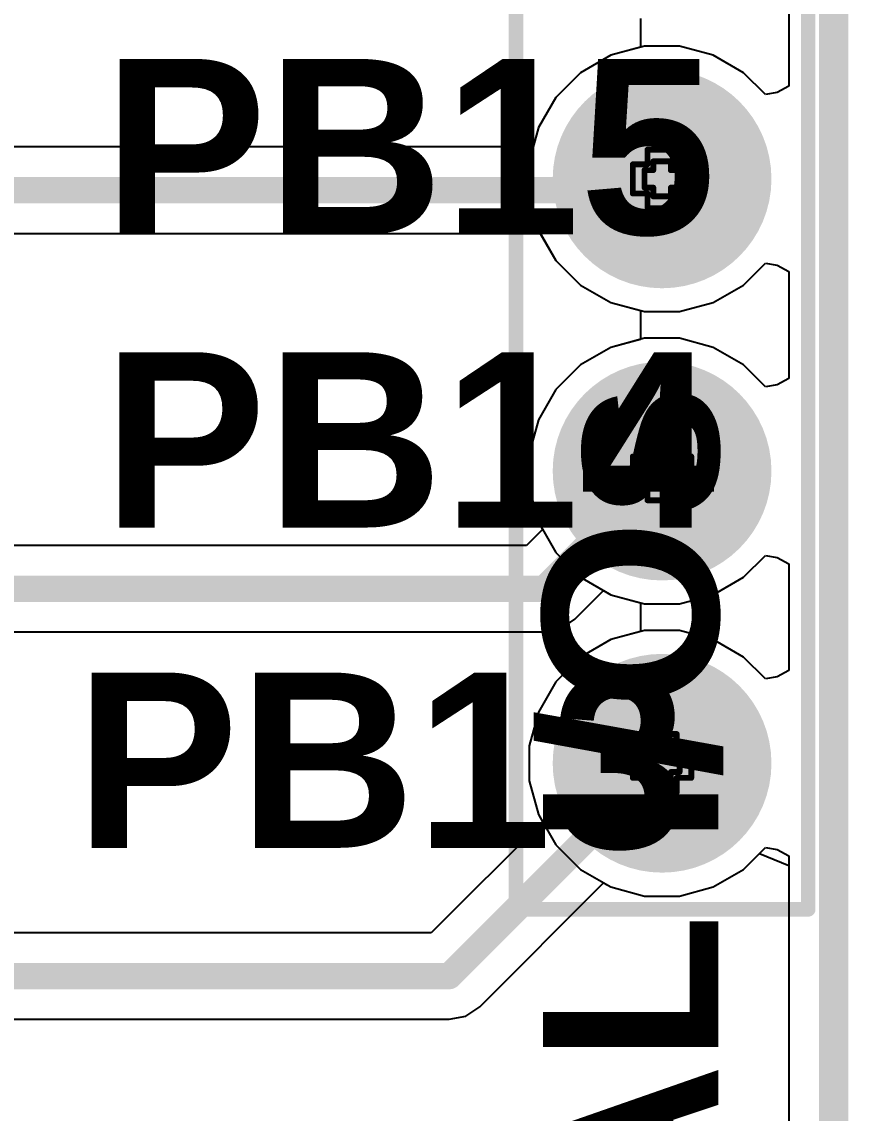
# Model space of a CAD drawing. Header units: inches. Extents: x 0 to 5401, y 0 to 5414.
# Drawn here: x 142.94 to 150.13, y 46.45 to 55.94 of the extents above; entities that cross this region are included whole.
import ezdxf

# ---------------------------------------------------------------- set-up
doc = ezdxf.new("R2010")
doc.units = ezdxf.units.IN
for name, color, linetype in [('Board Outline', 216, 'Continuous'), ('Bottom Layer', 5, 'Continuous'), ('Bottom Solder', 6, 'Continuous'), ('Drill Drawing', 1, 'Continuous'), ('Layer 1', 16, 'Continuous'), ('Layer 2', 76, 'Continuous'), ('Multi-Layer', 9, 'Continuous'), ('Pad Holes', 156, 'Continuous'), ('Top Layer', 1, 'Continuous'), ('Top Overlay', 2, 'Continuous'), ('Top Solder', 216, 'Continuous')]:
    doc.layers.add(name, color=color, linetype=linetype)
doc.styles.add('Arial_Bold', font='', dxfattribs={"height": 0.2})
doc.styles.get('Arial_Bold').set_extended_font_data('Arial', bold=True)

# ---------------------------------------------------------------- blocks, each defined once
blk = doc.blocks.new('HDR_1_8_TH______196')
at = {"layer": 'Bottom Layer'}
h = blk.add_hatch(color=5, dxfattribs=at)
edge = h.paths.add_edge_path()
edge.add_arc((3.81, 0), 0.9, 0, 360)
h = blk.add_hatch(color=5, dxfattribs=at)
edge = h.paths.add_edge_path()
edge.add_arc((6.35, 0), 0.9, 0, 360)
h = blk.add_hatch(color=5, dxfattribs=at)
edge = h.paths.add_edge_path()
edge.add_arc((8.89, 0), 0.9, 0, 360)
at = {"layer": 'Bottom Solder'}
h = blk.add_hatch(color=6, dxfattribs=at)
edge = h.paths.add_edge_path()
edge.add_arc((3.81, 0), 0.9508, 0, 360)
h = blk.add_hatch(color=6, dxfattribs=at)
edge = h.paths.add_edge_path()
edge.add_arc((6.35, 0), 0.9508, 0, 360)
h = blk.add_hatch(color=6, dxfattribs=at)
edge = h.paths.add_edge_path()
edge.add_arc((8.89, 0), 0.9508, 0, 360)
at = {"layer": 'Layer 1'}
h = blk.add_hatch(color=16, dxfattribs=at)
edge = h.paths.add_edge_path()
edge.add_arc((3.81, 0), 0.9, 0, 360)
h = blk.add_hatch(color=16, dxfattribs=at)
edge = h.paths.add_edge_path()
edge.add_arc((6.35, 0), 0.9, 0, 360)
h = blk.add_hatch(color=16, dxfattribs=at)
edge = h.paths.add_edge_path()
edge.add_arc((8.89, 0), 0.9, 0, 360)
at = {"layer": 'Layer 2'}
h = blk.add_hatch(color=76, dxfattribs=at)
edge = h.paths.add_edge_path()
edge.add_arc((3.81, 0), 0.9, 0, 360)
h = blk.add_hatch(color=76, dxfattribs=at)
edge = h.paths.add_edge_path()
edge.add_arc((6.35, 0), 0.9, 0, 360)
h = blk.add_hatch(color=76, dxfattribs=at)
edge = h.paths.add_edge_path()
edge.add_arc((8.89, 0), 0.9, 0, 360)
at = {"layer": 'Multi-Layer'}
h = blk.add_hatch(color=9, dxfattribs=at)
edge = h.paths.add_edge_path()
edge.add_arc((3.81, 0), 0.9, 0, 360)
h = blk.add_hatch(color=9, dxfattribs=at)
edge = h.paths.add_edge_path()
edge.add_arc((6.35, 0), 0.9, 0, 360)
h = blk.add_hatch(color=9, dxfattribs=at)
edge = h.paths.add_edge_path()
edge.add_arc((8.89, 0), 0.9, 0, 360)
at = {"layer": 'Pad Holes'}
h = blk.add_hatch(color=7, dxfattribs=at)
edge = h.paths.add_edge_path()
edge.add_arc((3.81, 0), 0.5, 0, 360)
h = blk.add_hatch(color=7, dxfattribs=at)
edge = h.paths.add_edge_path()
edge.add_arc((6.35, 0), 0.5, 0, 360)
h = blk.add_hatch(color=7, dxfattribs=at)
edge = h.paths.add_edge_path()
edge.add_arc((8.89, 0), 0.5, 0, 360)
at = {"layer": 'Top Layer'}
h = blk.add_hatch(color=1, dxfattribs=at)
edge = h.paths.add_edge_path()
edge.add_arc((3.81, 0), 0.9, 0, 360)
h = blk.add_hatch(color=1, dxfattribs=at)
edge = h.paths.add_edge_path()
edge.add_arc((6.35, 0), 0.9, 0, 360)
h = blk.add_hatch(color=1, dxfattribs=at)
edge = h.paths.add_edge_path()
edge.add_arc((8.89, 0), 0.9, 0, 360)
at = {"layer": 'Top Solder'}
h = blk.add_hatch(color=216, dxfattribs=at)
edge = h.paths.add_edge_path()
edge.add_arc((3.81, 0), 0.9508, 0, 360)
h = blk.add_hatch(color=216, dxfattribs=at)
edge = h.paths.add_edge_path()
edge.add_arc((6.35, 0), 0.9508, 0, 360)
h = blk.add_hatch(color=216, dxfattribs=at)
edge = h.paths.add_edge_path()
edge.add_arc((8.89, 0), 0.9508, 0, 360)
at = {"layer": 'Top Overlay'}
for points in [[(10.16, 1.27, 0.127, 0.127, 0), (-10.16, 1.27, 0.127, 0.127, 0)], [(10.16, -1.27, 0.127, 0.127, 0), (10.16, 1.27, 0.127, 0.127, 0)], [(10.16, -1.27, 0.127, 0.127, 0), (-10.16, -1.27, 0.127, 0.127, 0)]]:
    blk.add_lwpolyline(points, format="xyseb", dxfattribs=at)
for points in [[(10.1282, 1.27, 0.0635, 0.0635, 1), (10.1917, 1.27, 0.0635, 0.0635, 1)], [(10.1282, 1.27, 0.0635, 0.0635, 1), (10.1917, 1.27, 0.0635, 0.0635, 1)], [(10.1282, -1.27, 0.0635, 0.0635, 1), (10.1917, -1.27, 0.0635, 0.0635, 1)], [(10.1282, -1.27, 0.0635, 0.0635, 1), (10.1917, -1.27, 0.0635, 0.0635, 1)]]:
    blk.add_lwpolyline(points, format="xyseb", close=True, dxfattribs=at)

msp = doc.modelspace()

# ---------------------------------------------------------------- linework, layer by layer
at = {"layer": 'Board Outline'}
msp.add_lwpolyline([(150, 0, 0.254, 0.254, 0), (150, 117, 0.254, 0.254, 0)], format="xyseb", dxfattribs=at)
at = {"layer": 'Bottom Layer'}
for p, q in [((149.6116, 56.3065), (149.6116, 55.3776)), ((148.3576, 55.726), (148.0641, 55.6474)), ((148.6614, 55.726), (148.3576, 55.726)), ((148.9549, 55.6474), (148.6614, 55.726)), ((148.0641, 55.6474), (147.8009, 55.4954)), ((149.2181, 55.4954), (148.9549, 55.6474)), ((147.8009, 55.4954), (147.5861, 55.2806)), ((149.4084, 55.3051), (149.2181, 55.4954)), ((149.5102, 55.3225), (149.4084, 55.3051)), ((149.6116, 55.3776), (149.5102, 55.3225)), ((147.5861, 55.2806), (147.4341, 55.0174)), ((147.4341, 55.0174), (147.3555, 54.7239)), ((147.3555, 54.7239), (147.3555, 54.4201)), ((147.3555, 54.4201), (147.4341, 54.1266)), ((147.4341, 54.1266), (147.5861, 53.8634)), ((147.5861, 53.8634), (147.8009, 53.6486)), ((149.2181, 53.6486), (149.4084, 53.8389)), ((149.4084, 53.8389), (149.5102, 53.8215)), ((149.5102, 53.8215), (149.6116, 53.7665)), ((149.6116, 53.7665), (149.6116, 52.8376)), ((147.8009, 53.6486), (148.0641, 53.4967)), ((148.9549, 53.4967), (149.2181, 53.6486)), ((148.0641, 53.4967), (148.3576, 53.418)), ((148.3576, 53.418), (148.6614, 53.418)), ((148.6614, 53.418), (148.9549, 53.4967)), ((148.3576, 53.186), (148.0641, 53.1074)), ((148.6614, 53.186), (148.3576, 53.186)), ((148.9549, 53.1074), (148.6614, 53.186)), ((148.0641, 53.1074), (147.8009, 52.9554)), ((149.2181, 52.9554), (148.9549, 53.1074)), ((147.8009, 52.9554), (147.5861, 52.7406)), ((149.4084, 52.7651), (149.2181, 52.9554)), ((149.5102, 52.7825), (149.4084, 52.7651)), ((149.6116, 52.8376), (149.5102, 52.7825)), ((147.5861, 52.7406), (147.4341, 52.4774)), ((147.4341, 52.4774), (147.3555, 52.1839)), ((147.3555, 52.1839), (147.3555, 51.8801)), ((147.3555, 51.8801), (147.4341, 51.5866)), ((147.4341, 51.5866), (147.5861, 51.3234)), ((147.5861, 51.3234), (147.8009, 51.1086)), ((149.2181, 51.1086), (149.4084, 51.2989)), ((149.4084, 51.2989), (149.5102, 51.2815)), ((149.5102, 51.2815), (149.6116, 51.2265)), ((149.6116, 51.2265), (149.6116, 50.2976)), ((147.8009, 51.1086), (148.0641, 50.9567)), ((148.9549, 50.9567), (149.2181, 51.1086)), ((148.0641, 50.9567), (148.3576, 50.878)), ((148.6614, 50.878), (148.9549, 50.9567)), ((148.3576, 50.878), (148.6614, 50.878)), ((148.0641, 50.5674), (147.8009, 50.4154)), ((148.3576, 50.646), (148.0641, 50.5674)), ((148.6614, 50.646), (148.3576, 50.646)), ((148.9549, 50.5674), (148.6614, 50.646)), ((149.2181, 50.4154), (148.9549, 50.5674)), ((147.8009, 50.4154), (147.5861, 50.2006)), ((149.4084, 50.2251), (149.2181, 50.4154)), ((149.6116, 50.2976), (149.5102, 50.2425)), ((147.5861, 50.2006), (147.4341, 49.9374)), ((149.5102, 50.2425), (149.4084, 50.2251)), ((147.4341, 49.9374), (147.3555, 49.6439)), ((147.3555, 49.6439), (147.3555, 49.3401)), ((147.3555, 49.3401), (147.4341, 49.0466)), ((147.4341, 49.0466), (147.5861, 48.7834)), ((147.5861, 48.7834), (147.8009, 48.5686)), ((149.2181, 48.5686), (149.4084, 48.7589)), ((149.4084, 48.7589), (149.5102, 48.7415)), ((149.5102, 48.7415), (149.6116, 48.6865)), ((149.6116, 48.6865), (149.6116, 4.5233)), ((147.8009, 48.5686), (148.0641, 48.4167)), ((148.9549, 48.4167), (149.2181, 48.5686)), ((148.0641, 48.4167), (148.3576, 48.338)), ((148.6614, 48.338), (148.9549, 48.4167)), ((148.3576, 48.338), (148.6614, 48.338))]:
    msp.add_line(p, q, dxfattribs=at)
at = {"layer": 'Drill Drawing'}
for points in [[(148.3825, 54.699, 0.0508, 0.0508, 0), (148.3825, 54.826, 0.0508, 0.0508, 0)], [(148.3825, 54.826, 0.0508, 0.0508, 0), (148.6365, 54.826, 0.0508, 0.0508, 0)], [(148.6365, 54.699, 0.0508, 0.0508, 0), (148.6365, 54.826, 0.0508, 0.0508, 0)], [(148.4333, 54.6482, 0.0508, 0.0508, 0), (148.4333, 54.7244, 0.0508, 0.0508, 0)], [(148.4333, 54.7244, 0.0508, 0.0508, 0), (148.5857, 54.7244, 0.0508, 0.0508, 0)], [(148.5857, 54.6482, 0.0508, 0.0508, 0), (148.5857, 54.7244, 0.0508, 0.0508, 0)], [(148.2555, 54.445, 0.0508, 0.0508, 0), (148.2555, 54.699, 0.0508, 0.0508, 0)], [(148.2555, 54.699, 0.0508, 0.0508, 0), (148.3825, 54.699, 0.0508, 0.0508, 0)], [(148.3571, 54.4958, 0.0508, 0.0508, 0), (148.3571, 54.6482, 0.0508, 0.0508, 0)], [(148.3571, 54.6482, 0.0508, 0.0508, 0), (148.4333, 54.6482, 0.0508, 0.0508, 0)], [(148.5857, 54.6482, 0.0508, 0.0508, 0), (148.6619, 54.6482, 0.0508, 0.0508, 0)], [(148.6365, 54.699, 0.0508, 0.0508, 0), (148.7635, 54.699, 0.0508, 0.0508, 0)], [(148.6619, 54.4958, 0.0508, 0.0508, 0), (148.6619, 54.6482, 0.0508, 0.0508, 0)], [(148.7635, 54.445, 0.0508, 0.0508, 0), (148.7635, 54.699, 0.0508, 0.0508, 0)], [(148.2555, 54.445, 0.0508, 0.0508, 0), (148.3825, 54.445, 0.0508, 0.0508, 0)], [(148.3571, 54.4958, 0.0508, 0.0508, 0), (148.4333, 54.4958, 0.0508, 0.0508, 0)], [(148.3825, 54.318, 0.0508, 0.0508, 0), (148.3825, 54.445, 0.0508, 0.0508, 0)], [(148.4333, 54.4196, 0.0508, 0.0508, 0), (148.4333, 54.4958, 0.0508, 0.0508, 0)], [(148.5857, 54.4958, 0.0508, 0.0508, 0), (148.6619, 54.4958, 0.0508, 0.0508, 0)], [(148.5857, 54.4196, 0.0508, 0.0508, 0), (148.5857, 54.4958, 0.0508, 0.0508, 0)], [(148.6365, 54.445, 0.0508, 0.0508, 0), (148.7635, 54.445, 0.0508, 0.0508, 0)], [(148.6365, 54.318, 0.0508, 0.0508, 0), (148.6365, 54.445, 0.0508, 0.0508, 0)], [(148.4333, 54.4196, 0.0508, 0.0508, 0), (148.5857, 54.4196, 0.0508, 0.0508, 0)], [(148.3825, 54.318, 0.0508, 0.0508, 0), (148.6365, 54.318, 0.0508, 0.0508, 0)], [(148.3825, 52.159, 0.0508, 0.0508, 0), (148.3825, 52.286, 0.0508, 0.0508, 0)], [(148.3825, 52.286, 0.0508, 0.0508, 0), (148.6365, 52.286, 0.0508, 0.0508, 0)], [(148.6365, 52.159, 0.0508, 0.0508, 0), (148.6365, 52.286, 0.0508, 0.0508, 0)], [(148.2555, 51.905, 0.0508, 0.0508, 0), (148.2555, 52.159, 0.0508, 0.0508, 0)], [(148.2555, 52.159, 0.0508, 0.0508, 0), (148.3825, 52.159, 0.0508, 0.0508, 0)], [(148.4333, 52.1082, 0.0508, 0.0508, 0), (148.4333, 52.1844, 0.0508, 0.0508, 0)], [(148.4333, 52.1844, 0.0508, 0.0508, 0), (148.5857, 52.1844, 0.0508, 0.0508, 0)], [(148.5857, 52.1082, 0.0508, 0.0508, 0), (148.5857, 52.1844, 0.0508, 0.0508, 0)], [(148.6365, 52.159, 0.0508, 0.0508, 0), (148.7635, 52.159, 0.0508, 0.0508, 0)], [(148.7635, 51.905, 0.0508, 0.0508, 0), (148.7635, 52.159, 0.0508, 0.0508, 0)], [(148.3571, 51.9558, 0.0508, 0.0508, 0), (148.3571, 52.1082, 0.0508, 0.0508, 0)], [(148.3571, 52.1082, 0.0508, 0.0508, 0), (148.4333, 52.1082, 0.0508, 0.0508, 0)], [(148.5857, 52.1082, 0.0508, 0.0508, 0), (148.6619, 52.1082, 0.0508, 0.0508, 0)], [(148.6619, 51.9558, 0.0508, 0.0508, 0), (148.6619, 52.1082, 0.0508, 0.0508, 0)], [(148.2555, 51.905, 0.0508, 0.0508, 0), (148.3825, 51.905, 0.0508, 0.0508, 0)], [(148.3571, 51.9558, 0.0508, 0.0508, 0), (148.4333, 51.9558, 0.0508, 0.0508, 0)], [(148.3825, 51.778, 0.0508, 0.0508, 0), (148.3825, 51.905, 0.0508, 0.0508, 0)], [(148.4333, 51.8796, 0.0508, 0.0508, 0), (148.4333, 51.9558, 0.0508, 0.0508, 0)], [(148.4333, 51.8796, 0.0508, 0.0508, 0), (148.5857, 51.8796, 0.0508, 0.0508, 0)], [(148.5857, 51.9558, 0.0508, 0.0508, 0), (148.6619, 51.9558, 0.0508, 0.0508, 0)], [(148.5857, 51.8796, 0.0508, 0.0508, 0), (148.5857, 51.9558, 0.0508, 0.0508, 0)], [(148.6365, 51.905, 0.0508, 0.0508, 0), (148.7635, 51.905, 0.0508, 0.0508, 0)], [(148.6365, 51.778, 0.0508, 0.0508, 0), (148.6365, 51.905, 0.0508, 0.0508, 0)], [(148.3825, 51.778, 0.0508, 0.0508, 0), (148.6365, 51.778, 0.0508, 0.0508, 0)], [(148.3825, 49.619, 0.0508, 0.0508, 0), (148.3825, 49.746, 0.0508, 0.0508, 0)], [(148.3825, 49.746, 0.0508, 0.0508, 0), (148.6365, 49.746, 0.0508, 0.0508, 0)], [(148.6365, 49.619, 0.0508, 0.0508, 0), (148.6365, 49.746, 0.0508, 0.0508, 0)], [(148.2555, 49.365, 0.0508, 0.0508, 0), (148.2555, 49.619, 0.0508, 0.0508, 0)], [(148.2555, 49.619, 0.0508, 0.0508, 0), (148.3825, 49.619, 0.0508, 0.0508, 0)], [(148.4333, 49.5682, 0.0508, 0.0508, 0), (148.4333, 49.6444, 0.0508, 0.0508, 0)], [(148.4333, 49.6444, 0.0508, 0.0508, 0), (148.5857, 49.6444, 0.0508, 0.0508, 0)], [(148.5857, 49.5682, 0.0508, 0.0508, 0), (148.5857, 49.6444, 0.0508, 0.0508, 0)], [(148.6365, 49.619, 0.0508, 0.0508, 0), (148.7635, 49.619, 0.0508, 0.0508, 0)], [(148.7635, 49.365, 0.0508, 0.0508, 0), (148.7635, 49.619, 0.0508, 0.0508, 0)], [(148.3571, 49.4158, 0.0508, 0.0508, 0), (148.3571, 49.5682, 0.0508, 0.0508, 0)], [(148.3571, 49.5682, 0.0508, 0.0508, 0), (148.4333, 49.5682, 0.0508, 0.0508, 0)], [(148.5857, 49.5682, 0.0508, 0.0508, 0), (148.6619, 49.5682, 0.0508, 0.0508, 0)], [(148.6619, 49.4158, 0.0508, 0.0508, 0), (148.6619, 49.5682, 0.0508, 0.0508, 0)], [(148.3571, 49.4158, 0.0508, 0.0508, 0), (148.4333, 49.4158, 0.0508, 0.0508, 0)], [(148.4333, 49.3396, 0.0508, 0.0508, 0), (148.4333, 49.4158, 0.0508, 0.0508, 0)], [(148.5857, 49.4158, 0.0508, 0.0508, 0), (148.6619, 49.4158, 0.0508, 0.0508, 0)], [(148.5857, 49.3396, 0.0508, 0.0508, 0), (148.5857, 49.4158, 0.0508, 0.0508, 0)], [(148.2555, 49.365, 0.0508, 0.0508, 0), (148.3825, 49.365, 0.0508, 0.0508, 0)], [(148.3825, 49.238, 0.0508, 0.0508, 0), (148.3825, 49.365, 0.0508, 0.0508, 0)], [(148.4333, 49.3396, 0.0508, 0.0508, 0), (148.5857, 49.3396, 0.0508, 0.0508, 0)], [(148.6365, 49.365, 0.0508, 0.0508, 0), (148.7635, 49.365, 0.0508, 0.0508, 0)], [(148.6365, 49.238, 0.0508, 0.0508, 0), (148.6365, 49.365, 0.0508, 0.0508, 0)], [(148.3825, 49.238, 0.0508, 0.0508, 0), (148.6365, 49.238, 0.0508, 0.0508, 0)]]:
    msp.add_lwpolyline(points, format="xyseb", dxfattribs=at)
for points in [[(148.3698, 54.826, 0.0254, 0.0254, 1), (148.3952, 54.826, 0.0254, 0.0254, 1)], [(148.3698, 54.826, 0.0254, 0.0254, 1), (148.3952, 54.826, 0.0254, 0.0254, 1)], [(148.6238, 54.826, 0.0254, 0.0254, 1), (148.6492, 54.826, 0.0254, 0.0254, 1)], [(148.6238, 54.826, 0.0254, 0.0254, 1), (148.6492, 54.826, 0.0254, 0.0254, 1)], [(148.4206, 54.7244, 0.0254, 0.0254, 1), (148.446, 54.7244, 0.0254, 0.0254, 1)], [(148.4206, 54.7244, 0.0254, 0.0254, 1), (148.446, 54.7244, 0.0254, 0.0254, 1)], [(148.573, 54.7244, 0.0254, 0.0254, 1), (148.5984, 54.7244, 0.0254, 0.0254, 1)], [(148.573, 54.7244, 0.0254, 0.0254, 1), (148.5984, 54.7244, 0.0254, 0.0254, 1)], [(148.2428, 54.699, 0.0254, 0.0254, 1), (148.2682, 54.699, 0.0254, 0.0254, 1)], [(148.2428, 54.699, 0.0254, 0.0254, 1), (148.2682, 54.699, 0.0254, 0.0254, 1)], [(148.3444, 54.6482, 0.0254, 0.0254, 1), (148.3698, 54.6482, 0.0254, 0.0254, 1)], [(148.3444, 54.6482, 0.0254, 0.0254, 1), (148.3698, 54.6482, 0.0254, 0.0254, 1)], [(148.3698, 54.699, 0.0254, 0.0254, 1), (148.3952, 54.699, 0.0254, 0.0254, 1)], [(148.3698, 54.699, 0.0254, 0.0254, 1), (148.3952, 54.699, 0.0254, 0.0254, 1)], [(148.4206, 54.6482, 0.0254, 0.0254, 1), (148.446, 54.6482, 0.0254, 0.0254, 1)], [(148.4206, 54.6482, 0.0254, 0.0254, 1), (148.446, 54.6482, 0.0254, 0.0254, 1)], [(148.573, 54.6482, 0.0254, 0.0254, 1), (148.5984, 54.6482, 0.0254, 0.0254, 1)], [(148.573, 54.6482, 0.0254, 0.0254, 1), (148.5984, 54.6482, 0.0254, 0.0254, 1)], [(148.6238, 54.699, 0.0254, 0.0254, 1), (148.6492, 54.699, 0.0254, 0.0254, 1)], [(148.6238, 54.699, 0.0254, 0.0254, 1), (148.6492, 54.699, 0.0254, 0.0254, 1)], [(148.6492, 54.6482, 0.0254, 0.0254, 1), (148.6746, 54.6482, 0.0254, 0.0254, 1)], [(148.6492, 54.6482, 0.0254, 0.0254, 1), (148.6746, 54.6482, 0.0254, 0.0254, 1)], [(148.7508, 54.699, 0.0254, 0.0254, 1), (148.7762, 54.699, 0.0254, 0.0254, 1)], [(148.7508, 54.699, 0.0254, 0.0254, 1), (148.7762, 54.699, 0.0254, 0.0254, 1)], [(148.2428, 54.445, 0.0254, 0.0254, 1), (148.2682, 54.445, 0.0254, 0.0254, 1)], [(148.2428, 54.445, 0.0254, 0.0254, 1), (148.2682, 54.445, 0.0254, 0.0254, 1)], [(148.3444, 54.4958, 0.0254, 0.0254, 1), (148.3698, 54.4958, 0.0254, 0.0254, 1)], [(148.3444, 54.4958, 0.0254, 0.0254, 1), (148.3698, 54.4958, 0.0254, 0.0254, 1)], [(148.3698, 54.445, 0.0254, 0.0254, 1), (148.3952, 54.445, 0.0254, 0.0254, 1)], [(148.3698, 54.445, 0.0254, 0.0254, 1), (148.3952, 54.445, 0.0254, 0.0254, 1)], [(148.4206, 54.4958, 0.0254, 0.0254, 1), (148.446, 54.4958, 0.0254, 0.0254, 1)], [(148.4206, 54.4958, 0.0254, 0.0254, 1), (148.446, 54.4958, 0.0254, 0.0254, 1)], [(148.573, 54.4958, 0.0254, 0.0254, 1), (148.5984, 54.4958, 0.0254, 0.0254, 1)], [(148.573, 54.4958, 0.0254, 0.0254, 1), (148.5984, 54.4958, 0.0254, 0.0254, 1)], [(148.6238, 54.445, 0.0254, 0.0254, 1), (148.6492, 54.445, 0.0254, 0.0254, 1)], [(148.6238, 54.445, 0.0254, 0.0254, 1), (148.6492, 54.445, 0.0254, 0.0254, 1)], [(148.6492, 54.4958, 0.0254, 0.0254, 1), (148.6746, 54.4958, 0.0254, 0.0254, 1)], [(148.6492, 54.4958, 0.0254, 0.0254, 1), (148.6746, 54.4958, 0.0254, 0.0254, 1)], [(148.7508, 54.445, 0.0254, 0.0254, 1), (148.7762, 54.445, 0.0254, 0.0254, 1)], [(148.7508, 54.445, 0.0254, 0.0254, 1), (148.7762, 54.445, 0.0254, 0.0254, 1)], [(148.4206, 54.4196, 0.0254, 0.0254, 1), (148.446, 54.4196, 0.0254, 0.0254, 1)], [(148.4206, 54.4196, 0.0254, 0.0254, 1), (148.446, 54.4196, 0.0254, 0.0254, 1)], [(148.573, 54.4196, 0.0254, 0.0254, 1), (148.5984, 54.4196, 0.0254, 0.0254, 1)], [(148.573, 54.4196, 0.0254, 0.0254, 1), (148.5984, 54.4196, 0.0254, 0.0254, 1)], [(148.3698, 54.318, 0.0254, 0.0254, 1), (148.3952, 54.318, 0.0254, 0.0254, 1)], [(148.3698, 54.318, 0.0254, 0.0254, 1), (148.3952, 54.318, 0.0254, 0.0254, 1)], [(148.6238, 54.318, 0.0254, 0.0254, 1), (148.6492, 54.318, 0.0254, 0.0254, 1)], [(148.6238, 54.318, 0.0254, 0.0254, 1), (148.6492, 54.318, 0.0254, 0.0254, 1)], [(148.3698, 52.286, 0.0254, 0.0254, 1), (148.3952, 52.286, 0.0254, 0.0254, 1)], [(148.3698, 52.286, 0.0254, 0.0254, 1), (148.3952, 52.286, 0.0254, 0.0254, 1)], [(148.6238, 52.286, 0.0254, 0.0254, 1), (148.6492, 52.286, 0.0254, 0.0254, 1)], [(148.6238, 52.286, 0.0254, 0.0254, 1), (148.6492, 52.286, 0.0254, 0.0254, 1)], [(148.2428, 52.159, 0.0254, 0.0254, 1), (148.2682, 52.159, 0.0254, 0.0254, 1)], [(148.2428, 52.159, 0.0254, 0.0254, 1), (148.2682, 52.159, 0.0254, 0.0254, 1)], [(148.3698, 52.159, 0.0254, 0.0254, 1), (148.3952, 52.159, 0.0254, 0.0254, 1)], [(148.3698, 52.159, 0.0254, 0.0254, 1), (148.3952, 52.159, 0.0254, 0.0254, 1)], [(148.4206, 52.1844, 0.0254, 0.0254, 1), (148.446, 52.1844, 0.0254, 0.0254, 1)], [(148.4206, 52.1844, 0.0254, 0.0254, 1), (148.446, 52.1844, 0.0254, 0.0254, 1)], [(148.573, 52.1844, 0.0254, 0.0254, 1), (148.5984, 52.1844, 0.0254, 0.0254, 1)], [(148.573, 52.1844, 0.0254, 0.0254, 1), (148.5984, 52.1844, 0.0254, 0.0254, 1)], [(148.6238, 52.159, 0.0254, 0.0254, 1), (148.6492, 52.159, 0.0254, 0.0254, 1)], [(148.6238, 52.159, 0.0254, 0.0254, 1), (148.6492, 52.159, 0.0254, 0.0254, 1)], [(148.7508, 52.159, 0.0254, 0.0254, 1), (148.7762, 52.159, 0.0254, 0.0254, 1)], [(148.7508, 52.159, 0.0254, 0.0254, 1), (148.7762, 52.159, 0.0254, 0.0254, 1)], [(148.3444, 52.1082, 0.0254, 0.0254, 1), (148.3698, 52.1082, 0.0254, 0.0254, 1)], [(148.3444, 52.1082, 0.0254, 0.0254, 1), (148.3698, 52.1082, 0.0254, 0.0254, 1)], [(148.4206, 52.1082, 0.0254, 0.0254, 1), (148.446, 52.1082, 0.0254, 0.0254, 1)], [(148.4206, 52.1082, 0.0254, 0.0254, 1), (148.446, 52.1082, 0.0254, 0.0254, 1)], [(148.573, 52.1082, 0.0254, 0.0254, 1), (148.5984, 52.1082, 0.0254, 0.0254, 1)], [(148.573, 52.1082, 0.0254, 0.0254, 1), (148.5984, 52.1082, 0.0254, 0.0254, 1)], [(148.6492, 52.1082, 0.0254, 0.0254, 1), (148.6746, 52.1082, 0.0254, 0.0254, 1)], [(148.6492, 52.1082, 0.0254, 0.0254, 1), (148.6746, 52.1082, 0.0254, 0.0254, 1)], [(148.2428, 51.905, 0.0254, 0.0254, 1), (148.2682, 51.905, 0.0254, 0.0254, 1)], [(148.2428, 51.905, 0.0254, 0.0254, 1), (148.2682, 51.905, 0.0254, 0.0254, 1)], [(148.3444, 51.9558, 0.0254, 0.0254, 1), (148.3698, 51.9558, 0.0254, 0.0254, 1)], [(148.3444, 51.9558, 0.0254, 0.0254, 1), (148.3698, 51.9558, 0.0254, 0.0254, 1)], [(148.3698, 51.905, 0.0254, 0.0254, 1), (148.3952, 51.905, 0.0254, 0.0254, 1)], [(148.3698, 51.905, 0.0254, 0.0254, 1), (148.3952, 51.905, 0.0254, 0.0254, 1)], [(148.4206, 51.9558, 0.0254, 0.0254, 1), (148.446, 51.9558, 0.0254, 0.0254, 1)], [(148.4206, 51.9558, 0.0254, 0.0254, 1), (148.446, 51.9558, 0.0254, 0.0254, 1)], [(148.4206, 51.8796, 0.0254, 0.0254, 1), (148.446, 51.8796, 0.0254, 0.0254, 1)], [(148.4206, 51.8796, 0.0254, 0.0254, 1), (148.446, 51.8796, 0.0254, 0.0254, 1)], [(148.573, 51.9558, 0.0254, 0.0254, 1), (148.5984, 51.9558, 0.0254, 0.0254, 1)], [(148.573, 51.9558, 0.0254, 0.0254, 1), (148.5984, 51.9558, 0.0254, 0.0254, 1)], [(148.573, 51.8796, 0.0254, 0.0254, 1), (148.5984, 51.8796, 0.0254, 0.0254, 1)], [(148.573, 51.8796, 0.0254, 0.0254, 1), (148.5984, 51.8796, 0.0254, 0.0254, 1)], [(148.6238, 51.905, 0.0254, 0.0254, 1), (148.6492, 51.905, 0.0254, 0.0254, 1)], [(148.6238, 51.905, 0.0254, 0.0254, 1), (148.6492, 51.905, 0.0254, 0.0254, 1)], [(148.6492, 51.9558, 0.0254, 0.0254, 1), (148.6746, 51.9558, 0.0254, 0.0254, 1)], [(148.6492, 51.9558, 0.0254, 0.0254, 1), (148.6746, 51.9558, 0.0254, 0.0254, 1)], [(148.7508, 51.905, 0.0254, 0.0254, 1), (148.7762, 51.905, 0.0254, 0.0254, 1)], [(148.7508, 51.905, 0.0254, 0.0254, 1), (148.7762, 51.905, 0.0254, 0.0254, 1)], [(148.3698, 51.778, 0.0254, 0.0254, 1), (148.3952, 51.778, 0.0254, 0.0254, 1)], [(148.3698, 51.778, 0.0254, 0.0254, 1), (148.3952, 51.778, 0.0254, 0.0254, 1)], [(148.6238, 51.778, 0.0254, 0.0254, 1), (148.6492, 51.778, 0.0254, 0.0254, 1)], [(148.6238, 51.778, 0.0254, 0.0254, 1), (148.6492, 51.778, 0.0254, 0.0254, 1)], [(148.3698, 49.746, 0.0254, 0.0254, 1), (148.3952, 49.746, 0.0254, 0.0254, 1)], [(148.3698, 49.746, 0.0254, 0.0254, 1), (148.3952, 49.746, 0.0254, 0.0254, 1)], [(148.6238, 49.746, 0.0254, 0.0254, 1), (148.6492, 49.746, 0.0254, 0.0254, 1)], [(148.6238, 49.746, 0.0254, 0.0254, 1), (148.6492, 49.746, 0.0254, 0.0254, 1)], [(148.2428, 49.619, 0.0254, 0.0254, 1), (148.2682, 49.619, 0.0254, 0.0254, 1)], [(148.2428, 49.619, 0.0254, 0.0254, 1), (148.2682, 49.619, 0.0254, 0.0254, 1)], [(148.3698, 49.619, 0.0254, 0.0254, 1), (148.3952, 49.619, 0.0254, 0.0254, 1)], [(148.3698, 49.619, 0.0254, 0.0254, 1), (148.3952, 49.619, 0.0254, 0.0254, 1)], [(148.4206, 49.6444, 0.0254, 0.0254, 1), (148.446, 49.6444, 0.0254, 0.0254, 1)], [(148.4206, 49.6444, 0.0254, 0.0254, 1), (148.446, 49.6444, 0.0254, 0.0254, 1)], [(148.573, 49.6444, 0.0254, 0.0254, 1), (148.5984, 49.6444, 0.0254, 0.0254, 1)], [(148.573, 49.6444, 0.0254, 0.0254, 1), (148.5984, 49.6444, 0.0254, 0.0254, 1)], [(148.6238, 49.619, 0.0254, 0.0254, 1), (148.6492, 49.619, 0.0254, 0.0254, 1)], [(148.6238, 49.619, 0.0254, 0.0254, 1), (148.6492, 49.619, 0.0254, 0.0254, 1)], [(148.7508, 49.619, 0.0254, 0.0254, 1), (148.7762, 49.619, 0.0254, 0.0254, 1)], [(148.7508, 49.619, 0.0254, 0.0254, 1), (148.7762, 49.619, 0.0254, 0.0254, 1)], [(148.3444, 49.5682, 0.0254, 0.0254, 1), (148.3698, 49.5682, 0.0254, 0.0254, 1)], [(148.3444, 49.5682, 0.0254, 0.0254, 1), (148.3698, 49.5682, 0.0254, 0.0254, 1)], [(148.4206, 49.5682, 0.0254, 0.0254, 1), (148.446, 49.5682, 0.0254, 0.0254, 1)], [(148.4206, 49.5682, 0.0254, 0.0254, 1), (148.446, 49.5682, 0.0254, 0.0254, 1)], [(148.573, 49.5682, 0.0254, 0.0254, 1), (148.5984, 49.5682, 0.0254, 0.0254, 1)], [(148.573, 49.5682, 0.0254, 0.0254, 1), (148.5984, 49.5682, 0.0254, 0.0254, 1)], [(148.6492, 49.5682, 0.0254, 0.0254, 1), (148.6746, 49.5682, 0.0254, 0.0254, 1)], [(148.6492, 49.5682, 0.0254, 0.0254, 1), (148.6746, 49.5682, 0.0254, 0.0254, 1)], [(148.3444, 49.4158, 0.0254, 0.0254, 1), (148.3698, 49.4158, 0.0254, 0.0254, 1)], [(148.3444, 49.4158, 0.0254, 0.0254, 1), (148.3698, 49.4158, 0.0254, 0.0254, 1)], [(148.4206, 49.4158, 0.0254, 0.0254, 1), (148.446, 49.4158, 0.0254, 0.0254, 1)], [(148.4206, 49.4158, 0.0254, 0.0254, 1), (148.446, 49.4158, 0.0254, 0.0254, 1)], [(148.573, 49.4158, 0.0254, 0.0254, 1), (148.5984, 49.4158, 0.0254, 0.0254, 1)], [(148.573, 49.4158, 0.0254, 0.0254, 1), (148.5984, 49.4158, 0.0254, 0.0254, 1)], [(148.6492, 49.4158, 0.0254, 0.0254, 1), (148.6746, 49.4158, 0.0254, 0.0254, 1)], [(148.6492, 49.4158, 0.0254, 0.0254, 1), (148.6746, 49.4158, 0.0254, 0.0254, 1)], [(148.2428, 49.365, 0.0254, 0.0254, 1), (148.2682, 49.365, 0.0254, 0.0254, 1)], [(148.2428, 49.365, 0.0254, 0.0254, 1), (148.2682, 49.365, 0.0254, 0.0254, 1)], [(148.3698, 49.365, 0.0254, 0.0254, 1), (148.3952, 49.365, 0.0254, 0.0254, 1)], [(148.3698, 49.365, 0.0254, 0.0254, 1), (148.3952, 49.365, 0.0254, 0.0254, 1)], [(148.4206, 49.3396, 0.0254, 0.0254, 1), (148.446, 49.3396, 0.0254, 0.0254, 1)], [(148.4206, 49.3396, 0.0254, 0.0254, 1), (148.446, 49.3396, 0.0254, 0.0254, 1)], [(148.573, 49.3396, 0.0254, 0.0254, 1), (148.5984, 49.3396, 0.0254, 0.0254, 1)], [(148.573, 49.3396, 0.0254, 0.0254, 1), (148.5984, 49.3396, 0.0254, 0.0254, 1)], [(148.6238, 49.365, 0.0254, 0.0254, 1), (148.6492, 49.365, 0.0254, 0.0254, 1)], [(148.6238, 49.365, 0.0254, 0.0254, 1), (148.6492, 49.365, 0.0254, 0.0254, 1)], [(148.7508, 49.365, 0.0254, 0.0254, 1), (148.7762, 49.365, 0.0254, 0.0254, 1)], [(148.7508, 49.365, 0.0254, 0.0254, 1), (148.7762, 49.365, 0.0254, 0.0254, 1)], [(148.3698, 49.238, 0.0254, 0.0254, 1), (148.3952, 49.238, 0.0254, 0.0254, 1)], [(148.3698, 49.238, 0.0254, 0.0254, 1), (148.3952, 49.238, 0.0254, 0.0254, 1)], [(148.6238, 49.238, 0.0254, 0.0254, 1), (148.6492, 49.238, 0.0254, 0.0254, 1)], [(148.6238, 49.238, 0.0254, 0.0254, 1), (148.6492, 49.238, 0.0254, 0.0254, 1)]]:
    msp.add_lwpolyline(points, format="xyseb", close=True, dxfattribs=at)
at = {"layer": 'Layer 1'}
for p, q in [((148.3232, 55.9672), (148.3232, 55.7168)), ((148.3232, 55.7168), (148.0641, 55.6474)), ((148.0641, 55.6474), (147.8009, 55.4954)), ((147.8009, 55.4954), (147.5861, 55.2806)), ((147.5861, 55.2806), (147.4341, 55.0174)), ((147.4341, 55.0174), (147.3555, 54.7239)), ((147.3555, 54.7239), (147.3555, 54.4201)), ((147.3555, 54.4201), (147.4341, 54.1266)), ((147.4341, 54.1266), (147.5861, 53.8634)), ((147.5861, 53.8634), (147.8009, 53.6486)), ((147.8009, 53.6486), (148.0641, 53.4967)), ((148.0641, 53.4967), (148.3232, 53.4272)), ((148.3232, 53.4272), (148.3232, 53.1768)), ((148.3232, 53.1768), (148.0641, 53.1074)), ((148.0641, 53.1074), (147.8009, 52.9554)), ((147.8009, 52.9554), (147.5861, 52.7406)), ((147.5861, 52.7406), (147.4341, 52.4774)), ((147.4341, 52.4774), (147.3555, 52.1839)), ((147.3555, 52.1839), (147.3555, 51.8801)), ((147.3555, 51.8801), (147.4341, 51.5866)), ((147.4341, 51.5866), (147.5861, 51.3234)), ((147.5861, 51.3234), (147.8009, 51.1086)), ((147.8009, 51.1086), (148.0641, 50.9567)), ((148.0641, 50.9567), (148.3232, 50.8872)), ((148.3232, 50.8872), (148.3232, 50.6368)), ((148.0641, 50.5674), (147.8009, 50.4154)), ((148.3232, 50.6368), (148.0641, 50.5674)), ((147.8009, 50.4154), (147.5861, 50.2006)), ((147.5861, 50.2006), (147.4341, 49.9374)), ((147.4341, 49.9374), (147.3555, 49.6439)), ((147.3555, 49.6439), (147.3555, 49.3401)), ((147.3555, 49.3401), (147.4341, 49.0466)), ((147.4341, 49.0466), (147.5861, 48.7834)), ((147.5861, 48.7834), (147.8009, 48.5686)), ((149.2181, 48.5686), (149.3576, 48.7081)), ((149.3576, 48.7081), (149.6116, 48.6029)), ((149.6116, 48.6029), (149.6116, 4.6097)), ((147.8009, 48.5686), (148.0641, 48.4167)), ((148.9549, 48.4167), (149.2181, 48.5686)), ((148.0641, 48.4167), (148.3576, 48.338)), ((148.6614, 48.338), (148.9549, 48.4167)), ((148.3576, 48.338), (148.6614, 48.338))]:
    msp.add_line(p, q, dxfattribs=at)
at = {"layer": 'Layer 2'}
for p, q in [((148.3232, 55.9672), (148.3232, 55.7168)), ((148.3232, 55.7168), (148.0641, 55.6474)), ((148.0641, 55.6474), (147.8009, 55.4954)), ((147.8009, 55.4954), (147.5861, 55.2806)), ((147.5861, 55.2806), (147.4341, 55.0174)), ((147.4341, 55.0174), (147.3555, 54.7239)), ((147.3555, 54.7239), (147.3555, 54.4201)), ((147.3555, 54.4201), (147.4341, 54.1266)), ((147.4341, 54.1266), (147.5861, 53.8634)), ((147.5861, 53.8634), (147.8009, 53.6486)), ((147.8009, 53.6486), (148.0641, 53.4967)), ((148.0641, 53.4967), (148.3232, 53.4272)), ((148.3232, 53.4272), (148.3232, 53.1768)), ((148.3232, 53.1768), (148.0641, 53.1074)), ((148.0641, 53.1074), (147.8009, 52.9554)), ((147.8009, 52.9554), (147.5861, 52.7406)), ((147.5861, 52.7406), (147.4341, 52.4774)), ((147.4341, 52.4774), (147.3555, 52.1839)), ((147.3555, 52.1839), (147.3555, 51.8801)), ((147.3555, 51.8801), (147.4341, 51.5866)), ((147.4341, 51.5866), (147.5861, 51.3234)), ((147.5861, 51.3234), (147.8009, 51.1086)), ((147.8009, 51.1086), (148.0641, 50.9567)), ((148.0641, 50.9567), (148.3232, 50.8872)), ((148.3232, 50.8872), (148.3232, 50.6368)), ((148.0641, 50.5674), (147.8009, 50.4154)), ((148.3232, 50.6368), (148.0641, 50.5674)), ((147.8009, 50.4154), (147.5861, 50.2006)), ((147.5861, 50.2006), (147.4341, 49.9374)), ((147.4341, 49.9374), (147.3555, 49.6439)), ((147.3555, 49.6439), (147.3555, 49.3401)), ((147.3555, 49.3401), (147.4341, 49.0466)), ((147.4341, 49.0466), (147.5861, 48.7834)), ((147.5861, 48.7834), (147.8009, 48.5686)), ((149.2181, 48.5686), (149.3576, 48.7081)), ((149.3576, 48.7081), (149.6116, 48.6029)), ((149.6116, 48.6029), (149.6116, 4.6097)), ((147.8009, 48.5686), (148.0641, 48.4167)), ((148.9549, 48.4167), (149.2181, 48.5686)), ((148.0641, 48.4167), (148.3576, 48.338)), ((148.6614, 48.338), (148.9549, 48.4167)), ((148.3576, 48.338), (148.6614, 48.338))]:
    msp.add_line(p, q, dxfattribs=at)
at = {"layer": 'Top Layer'}
for p, q in [((149.6116, 56.3065), (149.6116, 55.3776)), ((148.3576, 55.726), (148.0641, 55.6474)), ((148.6614, 55.726), (148.3576, 55.726)), ((148.9549, 55.6474), (148.6614, 55.726)), ((148.0641, 55.6474), (147.8009, 55.4954)), ((149.2181, 55.4954), (148.9549, 55.6474)), ((147.8009, 55.4954), (147.5861, 55.2806)), ((149.4084, 55.3051), (149.2181, 55.4954)), ((149.5102, 55.3225), (149.4084, 55.3051)), ((149.6116, 55.3776), (149.5102, 55.3225)), ((147.5861, 55.2806), (147.4341, 55.0174)), ((147.4341, 55.0174), (147.3891, 54.8496)), ((147.3891, 54.8496), (142.7991, 54.8496)), ((142.7991, 54.0985), (147.4503, 54.0985)), ((147.4503, 54.0985), (147.5861, 53.8634)), ((147.5861, 53.8634), (147.8009, 53.6486)), ((149.2181, 53.6486), (149.4084, 53.8389)), ((149.4084, 53.8389), (149.5102, 53.8215)), ((149.5102, 53.8215), (149.6116, 53.7665)), ((149.6116, 53.7665), (149.6116, 52.8376)), ((147.8009, 53.6486), (148.0641, 53.4967)), ((148.9549, 53.4967), (149.2181, 53.6486)), ((148.0641, 53.4967), (148.3576, 53.418)), ((148.3576, 53.418), (148.6614, 53.418)), ((148.6614, 53.418), (148.9549, 53.4967)), ((148.3576, 53.186), (148.0641, 53.1074)), ((148.6614, 53.186), (148.3576, 53.186)), ((148.9549, 53.1074), (148.6614, 53.186)), ((148.0641, 53.1074), (147.8009, 52.9554)), ((149.2181, 52.9554), (148.9549, 53.1074)), ((147.8009, 52.9554), (147.5861, 52.7406)), ((149.4084, 52.7651), (149.2181, 52.9554)), ((149.5102, 52.7825), (149.4084, 52.7651)), ((149.6116, 52.8376), (149.5102, 52.7825)), ((147.5861, 52.7406), (147.4341, 52.4774)), ((147.4341, 52.4774), (147.3555, 52.1839)), ((147.3555, 52.1839), (147.3555, 51.8801)), ((147.3555, 51.8801), (147.4341, 51.5866)), ((147.4703, 51.5239), (147.3307, 51.3843)), ((147.4341, 51.5866), (147.4703, 51.5239)), ((147.3307, 51.3843), (142.7991, 51.3843)), ((149.2181, 51.1086), (149.4084, 51.2989)), ((149.4084, 51.2989), (149.5102, 51.2815)), ((149.5102, 51.2815), (149.6116, 51.2265)), ((149.6116, 51.2265), (149.6116, 50.2976)), ((148.9549, 50.9567), (149.2181, 51.1086)), ((147.7518, 50.7433), (148.0014, 50.9928)), ((148.0014, 50.9928), (148.0641, 50.9567)), ((148.0641, 50.9567), (148.3576, 50.878)), ((148.6614, 50.878), (148.9549, 50.9567)), ((148.3576, 50.878), (148.6614, 50.878)), ((147.63, 50.6619), (147.7518, 50.7433)), ((142.7991, 50.6333), (147.4863, 50.6333)), ((147.4863, 50.6333), (147.63, 50.6619)), ((148.0641, 50.5674), (147.8009, 50.4154)), ((148.3576, 50.646), (148.0641, 50.5674)), ((148.6614, 50.646), (148.3576, 50.646)), ((148.9549, 50.5674), (148.6614, 50.646)), ((149.2181, 50.4154), (148.9549, 50.5674)), ((147.8009, 50.4154), (147.5861, 50.2006)), ((149.4084, 50.2251), (149.2181, 50.4154)), ((149.6116, 50.2976), (149.5102, 50.2425)), ((147.5861, 50.2006), (147.4341, 49.9374)), ((149.5102, 50.2425), (149.4084, 50.2251)), ((147.4341, 49.9374), (147.3555, 49.6439)), ((147.3555, 49.6439), (147.3555, 49.3401)), ((147.3555, 49.3401), (147.4341, 49.0466)), ((147.4703, 48.9839), (146.5034, 48.017)), ((147.4341, 49.0466), (147.4703, 48.9839)), ((149.2181, 48.5686), (149.4084, 48.7589)), ((149.4084, 48.7589), (149.5102, 48.7415)), ((149.5102, 48.7415), (149.6116, 48.6865)), ((149.6116, 48.6865), (149.6116, 36.3408)), ((148.9549, 48.4167), (149.2181, 48.5686)), ((146.9245, 47.3759), (148.0014, 48.4528)), ((148.0014, 48.4528), (148.0641, 48.4167)), ((148.0641, 48.4167), (148.3576, 48.338)), ((148.6614, 48.338), (148.9549, 48.4167)), ((148.3576, 48.338), (148.6614, 48.338)), ((146.5034, 48.017), (142.7991, 48.017)), ((146.8026, 47.2945), (146.9245, 47.3759)), ((142.7991, 47.266), (146.6589, 47.266)), ((146.6589, 47.266), (146.8026, 47.2945))]:
    msp.add_line(p, q, dxfattribs=at)
for points in [[(148.4115, 54.4741, 0.2286, 0.2286, 0), (148.5095, 54.572, 0.2286, 0.2286, 0)], [(142.4145, 54.4741, 0.2286, 0.2286, 0), (148.4115, 54.4741, 0.2286, 0.2286, 0)], [(147.4863, 51.0088, 0.2286, 0.2286, 0), (148.5095, 52.032, 0.2286, 0.2286, 0)], [(142.3165, 51.0088, 0.2286, 0.2286, 0), (147.4863, 51.0088, 0.2286, 0.2286, 0)], [(146.6589, 47.6415, 0.2286, 0.2286, 0), (148.5095, 49.492, 0.2286, 0.2286, 0)], [(142.3165, 47.6415, 0.2286, 0.2286, 0), (146.6589, 47.6415, 0.2286, 0.2286, 0)]]:
    msp.add_lwpolyline(points, format="xyseb", dxfattribs=at)
for points in [[(148.4523, 54.572, 0.1143, 0.1143, 1), (148.5666, 54.572, 0.1143, 0.1143, 1)], [(148.3544, 54.4741, 0.1143, 0.1143, 1), (148.4687, 54.4741, 0.1143, 0.1143, 1)], [(148.3544, 54.4741, 0.1143, 0.1143, 1), (148.4687, 54.4741, 0.1143, 0.1143, 1)], [(148.4523, 52.032, 0.1143, 0.1143, 1), (148.5666, 52.032, 0.1143, 0.1143, 1)], [(147.4291, 51.0088, 0.1143, 0.1143, 1), (147.5434, 51.0088, 0.1143, 0.1143, 1)], [(147.4291, 51.0088, 0.1143, 0.1143, 1), (147.5434, 51.0088, 0.1143, 0.1143, 1)], [(148.4523, 49.492, 0.1143, 0.1143, 1), (148.5666, 49.492, 0.1143, 0.1143, 1)], [(146.6018, 47.6415, 0.1143, 0.1143, 1), (146.7161, 47.6415, 0.1143, 0.1143, 1)], [(146.6018, 47.6415, 0.1143, 0.1143, 1), (146.7161, 47.6415, 0.1143, 0.1143, 1)]]:
    msp.add_lwpolyline(points, format="xyseb", close=True, dxfattribs=at)

# ---------------------------------------------------------------- block references
at = {"rotation": 270}
msp.add_blockref('HDR_1_8_TH______196', (148.5095, 58.382), dxfattribs=at)

# ---------------------------------------------------------------- texts
at = {"layer": 'Top Overlay', "style": 'Arial_Bold'}
for s, p in [('PB15', (143.6535, 54.0906)), ('PB14', (143.6485, 51.5414)), ('PB13', (143.4086, 48.7566))]:
    msp.add_text(s, height=1.524, dxfattribs=at).set_placement(p)
msp.add_text('DIGITAL I/Os', height=1.524, rotation=90, dxfattribs=at).set_placement((148.9972, 39.6683))

doc.saveas('drawing.dxf')
